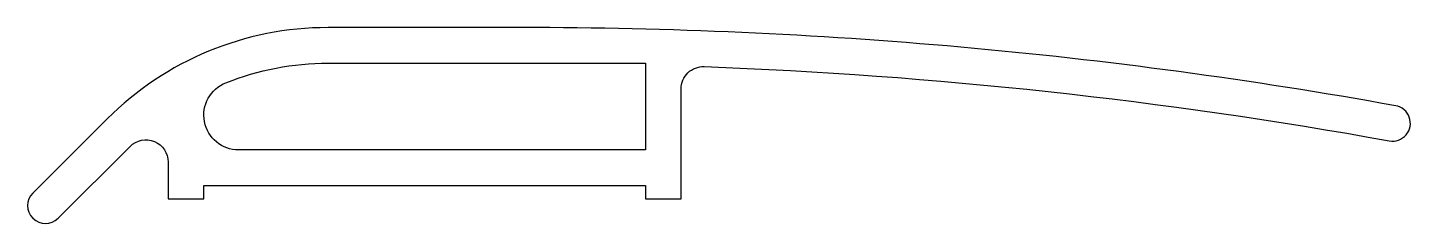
# Model space of a CAD drawing. Extents: x 216.6 to 278.6, y 262.2 to 271.
import ezdxf

# ---------------------------------------------------------------- set-up
doc = ezdxf.new("R2010")
doc.units = 0
doc.layers.add('ANA', color=220, linetype='CONTINUOUS')

msp = doc.modelspace()

# ---------------------------------------------------------------- linework, layer by layer
at = {"layer": 'ANA'}
for points in [[(222.937, 263.266), (224.537, 263.266), (224.537, 263.866), (244.337, 263.866), (244.337, 263.266), (245.937, 263.266), (245.937, 268.214, -0.425191), (246.975, 269.213, -0.035416), (277.695, 265.878, 1), (277.98, 267.453, 0.044765), (238.823, 270.966), (230.105, 270.966, 0.198912), (220.205, 266.865), (216.872, 263.531, 1), (218.003, 262.4), (221.23, 265.627, -0.668179), (222.937, 264.92)], [(230.105, 269.366), (244.337, 269.366), (244.337, 265.466), (226.104, 265.466, -0.826743), (225.526, 268.489, -0.094845)]]:
    msp.add_lwpolyline(points, format="xyb", close=True, dxfattribs=at)

doc.saveas('drawing.dxf')
